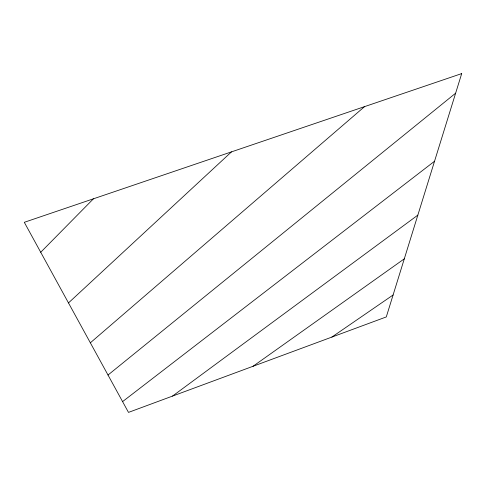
<?xml version="1.0" encoding="UTF-8"?>
<svg xmlns="http://www.w3.org/2000/svg" width="486" height="486" viewBox="0 0 486 486"><rect width="100%" height="100%" fill="white"/><g stroke="black" fill="none" stroke-linecap="round" stroke-linejoin="round"><path stroke-width="0.73" d="M40.721 252.264L93.434 198.804M68.483 302.918L231.494 151.869M90.347 342.806L364.543 106.634M108.014 375.028L455.631 93.191M122.581 401.612L434.539 161.243M172.5 396.102L417.845 215.122M253.042 366.274L404.297 258.831M331.847 337.09L393.089 295.002M461.7 73.605L386.291 316.933L128.492 412.395L24.3 222.309L461.7 73.605"/></g></svg>
